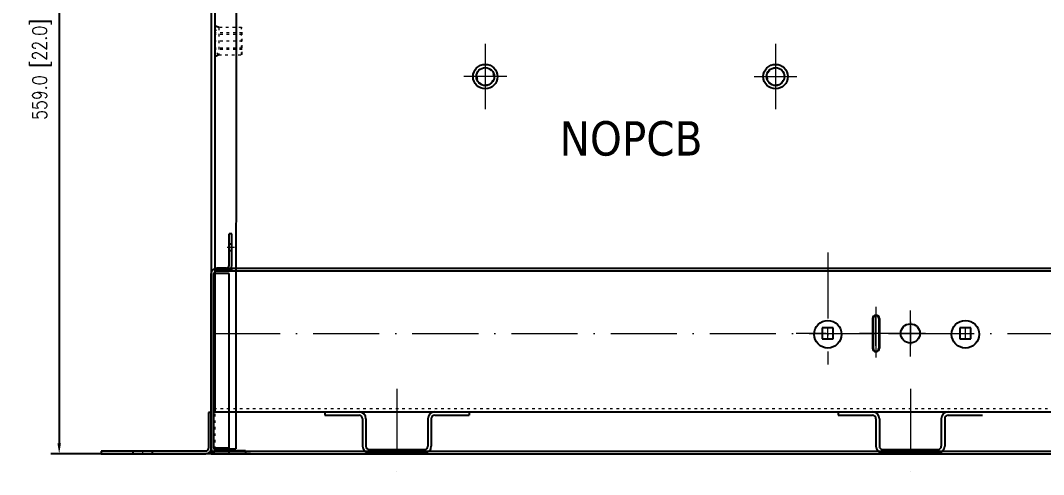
# Model space of a CAD drawing. Header units: millimetres. Extents: x 13152 to 35014, y -6229 to -226.
# Drawn here: x 20229 to 20973, y -2245 to -1915 of the extents above; entities that cross this region are included whole.
import ezdxf

# ---------------------------------------------------------------- set-up
doc = ezdxf.new("R2010")
doc.units = ezdxf.units.MM
doc.header["$LTSCALE"] = 4
doc.linetypes.add('ACAD_ISO03W100', pattern=[1.18, 0.47, -0.71])
doc.linetypes.add('ACAD_ISO10W100', pattern=[18, 12, -3, 0, -3])
doc.layers.add('标注、文本', color=3, linetype='Continuous', lineweight=25)
doc.styles.add('Tahoma$001', font='tahoma.ttf', dxfattribs={"height": 2.159784})
doc.styles.add('TH_GBDIM', font='romans.shx', dxfattribs={"width": 0.8, "bigfont": 'gbcbig.shx'})
doc.dimstyles.new('TH_GBDIM1', dxfattribs={"dimscale": 3, "dimtxt": 3.5, "dimasz": 2.5, "dimexe": 2, "dimexo": 0, "dimgap": 1.5, "dimtad": 1, "dimdec": 1, "dimzin": 0, "dimdsep": 46, "dimtxsty": 'TH_GBDIM', "dimcen": 2.5, "dimclrd": 3, "dimclre": 256, "dimclrt": 2, "dimadec": 0, "dimazin": 0, "dimtfac": 0.714286, "dimtdec": 1, "dimtmove": 0, "dimatfit": 3, "dimfxl": 1, "dimtzin": 0, "dimlwd": -1, "dimlwe": -1, "dimarcsym": 0})

# ---------------------------------------------------------------- blocks, each defined once
blk = doc.blocks.new('*D242')
at = {"layer": 'Defpoints', "color": 0, "transparency": 16777216}
for p in [(20396.37, -1670.64), (20257.21, -2229.64), (20396.37, -2229.64)]:
    blk.add_point(p, dxfattribs=at)
at = {"layer": '标注、文本', "transparency": 16777216}
for p, q in [((20396.37, -1670.64), (20251.21, -1670.64)), ((20396.37, -2229.64), (20251.21, -2229.64))]:
    blk.add_line(p, q, dxfattribs=at)
at = {"layer": '标注、文本', "color": 3, "transparency": 16777216}
blk.add_line((20257.21, -1678.14), (20257.21, -2222.14), dxfattribs=at)
for points in [[(20255.96, -1678.14), (20258.46, -1678.14), (20257.21, -1670.64)], [(20255.96, -2222.14), (20258.46, -2222.14), (20257.21, -2229.64)]]:
    blk.add_solid(points, dxfattribs=at)
at = {"layer": '标注、文本', "color": 2, "transparency": 16777216, "insert": (20244.71, -1950.14), "char_height": 10.5, "attachment_point": 5, "rotation": 90, "style": 'TH_GBDIM'}
blk.add_mtext('559.0 [22.0]', dxfattribs=at)

msp = doc.modelspace()

# ---------------------------------------------------------------- linework, layer by layer
at = {"layer": '标注、文本'}
for p, q in [((20385.96, -1328.01), (20385.74, -2226.14)), ((20367.74, -1332.14), (20367.74, -2226.14)), ((20370.24, -1332.14), (20370.24, -2199.14)), ((20373.24, -1919.64), (20370.24, -1918.45)), ((20373.24, -1939.64), (20370.24, -1941.03)), ((20382.74, -2069.64), (20380.74, -2069.64)), ((20380.74, -2092.64), (20380.74, -2069.64)), ((20382.74, -2092.64), (20382.74, -2069.64)), ((20382.74, -2077.14), (20380.74, -2077.14)), ((20382.74, -2082.14), (20380.74, -2082.14)), ((20370.24, -2095.14), (20382.74, -2095.14)), ((20370.24, -2096.64), (21369.24, -2096.64)), ((20371.74, -2094.64), (21369.24, -2094.64)), ((20378.74, -2094.64), (20371.74, -2094.64)), ((20371.74, -2094.64), (21369.24, -2094.64)), ((20378.74, -2096.64), (20371.74, -2096.64)), ((20382.74, -2096.64), (20382.74, -2094.64)), ((20397.78, -2094.64), (20399.78, -2094.64)), ((20367.74, -2225.64), (20367.74, -2098.64)), ((20369.74, -2225.64), (20369.74, -2098.64)), ((20380.74, -2098.64), (20369.74, -2098.64)), ((20380.74, -2225.64), (20380.74, -2098.64)), ((20848.49, -2131.36), (20848.49, -2152.86)), ((20848.99, -2131.14), (20848.99, -2153.14)), ((20852.99, -2131.14), (20852.99, -2153.14)), ((20853.49, -2131.36), (20853.49, -2152.86)), ((20811.99, -2138.14), (20811.99, -2146.14)), ((20819.99, -2138.14), (20811.99, -2138.14)), ((20819.99, -2146.14), (20819.99, -2138.14)), ((20911.99, -2138.14), (20911.99, -2146.14)), ((20919.99, -2138.14), (20911.99, -2138.14)), ((20919.99, -2146.14), (20919.99, -2138.14)), ((20811.99, -2146.14), (20819.99, -2146.14)), ((20911.99, -2146.14), (20919.99, -2146.14)), ((20365.74, -2199.64), (20365.74, -2225.64)), ((20367.74, -2199.64), (20365.74, -2199.64)), ((20367.74, -2225.64), (20367.74, -2199.64)), ((20369.74, -2199.14), (21371.24, -2199.14)), ((20450.24, -2199.14), (20475.24, -2199.14)), ((20450.24, -2199.14), (20450.24, -2201.64)), ((20530.24, -2199.14), (20555.24, -2199.14)), ((20555.24, -2199.14), (20555.24, -2201.64)), ((20823.49, -2199.14), (20848.49, -2199.14)), ((20823.49, -2199.14), (20823.49, -2201.64)), ((20903.49, -2199.14), (20928.49, -2199.14)), ((20450.24, -2201.64), (20475.24, -2201.64)), ((20477.74, -2204.14), (20477.74, -2224.14)), ((20480.24, -2204.14), (20480.24, -2224.14)), ((20525.24, -2204.14), (20525.24, -2224.14)), ((20527.74, -2204.14), (20527.74, -2224.14)), ((20530.24, -2201.64), (20555.24, -2201.64)), ((20823.49, -2201.64), (20848.49, -2201.64)), ((20850.99, -2204.14), (20850.99, -2224.14)), ((20853.49, -2204.14), (20853.49, -2224.14)), ((20898.49, -2204.14), (20898.49, -2224.14)), ((20900.99, -2204.14), (20900.99, -2224.14)), ((20903.49, -2201.64), (20928.49, -2201.64)), ((20363.74, -2227.64), (20287.74, -2227.64)), ((20287.74, -2227.64), (20287.74, -2229.64)), ((20287.74, -2229.64), (20363.74, -2229.64)), ((20310.74, -2227.64), (20310.74, -2229.64)), ((20324.74, -2227.64), (20324.74, -2229.64)), ((20367.74, -2227.64), (20367.74, -2229.64)), ((20367.74, -2229.64), (21380.24, -2229.64)), ((20368.08, -2227.64), (21380.24, -2227.64)), ((20380.74, -2225.64), (20369.74, -2225.64)), ((20370.24, -2226.14), (20385.74, -2226.14)), ((20371.24, -2227.14), (20392.74, -2227.14)), ((20371.24, -2229.64), (20392.74, -2229.64)), ((20371.24, -2229.64), (21380.24, -2229.64)), ((20380.74, -2229.64), (20380.74, -2227.64)), ((20392.74, -2227.14), (20392.74, -2229.64)), ((20482.74, -2226.64), (20522.74, -2226.64)), ((20482.74, -2229.14), (20522.74, -2229.14)), ((20855.99, -2226.64), (20895.99, -2226.64)), ((20855.99, -2229.14), (20895.99, -2229.14))]:
    msp.add_line(p, q, dxfattribs=at)
at = {"layer": '标注、文本', "color": 2, "linetype": 'ACAD_ISO03W100', "lineweight": 18}
for p, q in [((20370.24, -1332.14), (20370.24, -2226.14)), ((20370.24, -1922.64), (20373.24, -1919.64)), ((20370.24, -1922.64), (20370.24, -1936.64)), ((20390.24, -1923.64), (20370.24, -1923.64)), ((20390.24, -1924.64), (20370.24, -1924.64)), ((20389.74, -1919.64), (20373.24, -1919.64)), ((20373.24, -1919.64), (20373.24, -1939.64)), ((20390.24, -1920.14), (20389.74, -1919.64)), ((20389.74, -1939.64), (20389.74, -1919.64)), ((20390.24, -1939.14), (20390.24, -1920.14)), ((20390.24, -1929.64), (20370.24, -1929.64)), ((20390.24, -1934.64), (20370.24, -1934.64)), ((20390.24, -1935.64), (20370.24, -1935.64)), ((20373.24, -1939.64), (20370.24, -1936.64)), ((20373.24, -1939.64), (20389.74, -1939.64)), ((20389.74, -1939.64), (20390.24, -1939.14)), ((20369.74, -2196.64), (21371.24, -2196.64))]:
    msp.add_line(p, q, dxfattribs=at)
at = {"layer": '标注、文本', "color": 1, "linetype": 'ACAD_ISO10W100', "lineweight": 18}
for p, q in [((20566.99, -1931.66), (20566.99, -1979.03)), ((20777.99, -1931.66), (20777.99, -1979.03)), ((20582.56, -1955.35), (20551.42, -1955.35)), ((20762.42, -1955.35), (20793.56, -1955.35)), ((20384.65, -2079.64), (20379.33, -2079.64)), ((20816.01, -2083.19), (20816.01, -2164.73)), ((20850.99, -2122.66), (20850.99, -2159.65)), ((20875.99, -2158.9), (20875.99, -2125.37)), ((20850.99, -2151.14), (20850.99, -2129.14)), ((20875.99, -2133.6), (20875.99, -2150.68)), ((20815.99, -2146.14), (20815.99, -2138.14)), ((20915.99, -2146.14), (20915.99, -2138.14)), ((20369.74, -2142.14), (21356.24, -2142.14)), ((20886.92, -2142.14), (20792.99, -2142.14)), ((20860.13, -2142.14), (20891.86, -2142.14)), ((20502.74, -2182.51), (20502.74, -2244.73)), ((20875.99, -2182.51), (20875.99, -2244.73)), ((20317.74, -2227.64), (20317.74, -2229.64))]:
    msp.add_line(p, q, dxfattribs=at)
at = {"layer": '标注、文本'}
for centre, radius in [((20566.99, -1955.35), 8.89), ((20777.99, -1955.35), 8.89), ((20566.99, -1955.35), 6.5), ((20777.99, -1955.35), 6.5), ((20816.01, -2142.73), 10), ((20915.99, -2142.73), 10), ((20875.99, -2142.14), 7)]:
    msp.add_circle(centre, radius, dxfattribs=at)
at = {"layer": '标注、文本', "color": 2, "linetype": 'ACAD_ISO03W100', "lineweight": 18}
for centre, start, end in [((20566.99, -1955.35), 180, 90), ((20777.99, -1955.35), 90, 0)]:
    msp.add_arc(centre, 6, start, end, dxfattribs=at)
at = {"layer": '标注、文本'}
for centre, radius, start, end in [((20371.74, -2098.64), 4, 90, 180), ((20371.74, -2098.64), 2, 90, 180), ((20378.74, -2092.64), 2, 270, 0), ((20378.74, -2092.64), 4, 270, 0), ((20850.99, -2131.36), 2.5, 0, 180), ((20850.99, -2131.14), 2, 0, 180), ((20850.99, -2152.86), 2.5, 180, 0), ((20850.99, -2153.14), 2, 180, 0), ((20475.24, -2204.14), 5, 0, 90), ((20530.24, -2204.14), 5, 90, 180), ((20848.49, -2204.14), 5, 0, 90), ((20903.49, -2204.14), 5, 90, 180), ((20475.24, -2204.14), 2.5, 0, 90), ((20530.24, -2204.14), 2.5, 90, 180), ((20848.49, -2204.14), 2.5, 0, 90), ((20903.49, -2204.14), 2.5, 90, 180), ((20363.74, -2225.64), 2, 270, 0), ((20363.74, -2225.64), 4, 270, 0), ((20371.74, -2225.64), 4, 180, 270), ((20371.24, -2226.14), 3.5, 180, 270), ((20371.74, -2225.64), 2, 180, 270), ((20371.24, -2226.14), 1, 180, 270), ((20482.74, -2224.14), 5, 180, 270), ((20482.74, -2224.14), 2.5, 180, 270), ((20522.74, -2224.14), 5, 270, 0), ((20522.74, -2224.14), 2.5, 270, 0), ((20855.99, -2224.14), 5, 180, 270), ((20855.99, -2224.14), 2.5, 180, 270), ((20895.99, -2224.14), 5, 270, 0), ((20895.99, -2224.14), 2.5, 270, 0)]:
    msp.add_arc(centre, radius, start, end, dxfattribs=at)

# ---------------------------------------------------------------- texts
at = {"layer": '标注、文本', "lineweight": 13, "style": 'Tahoma$001'}
msp.add_text('NOPCB', height=25, dxfattribs=at).set_placement((20621, -2012.78))

# ---------------------------------------------------------------- dimensions: what is measured, and where the dimension line sits
at = {"layer": '标注、文本'}
dim = msp.add_linear_dim(base=(20257.21, -2229.64), p1=(20396.37, -1670.64), p2=(20396.37, -2229.64), angle=90, dimstyle='TH_GBDIM1', dxfattribs=at)
dim.commit()
dim.dimension.update_dxf_attribs({"geometry": '*D242', "text_midpoint": (20244.71, -1950.14)})

doc.saveas('drawing.dxf')
